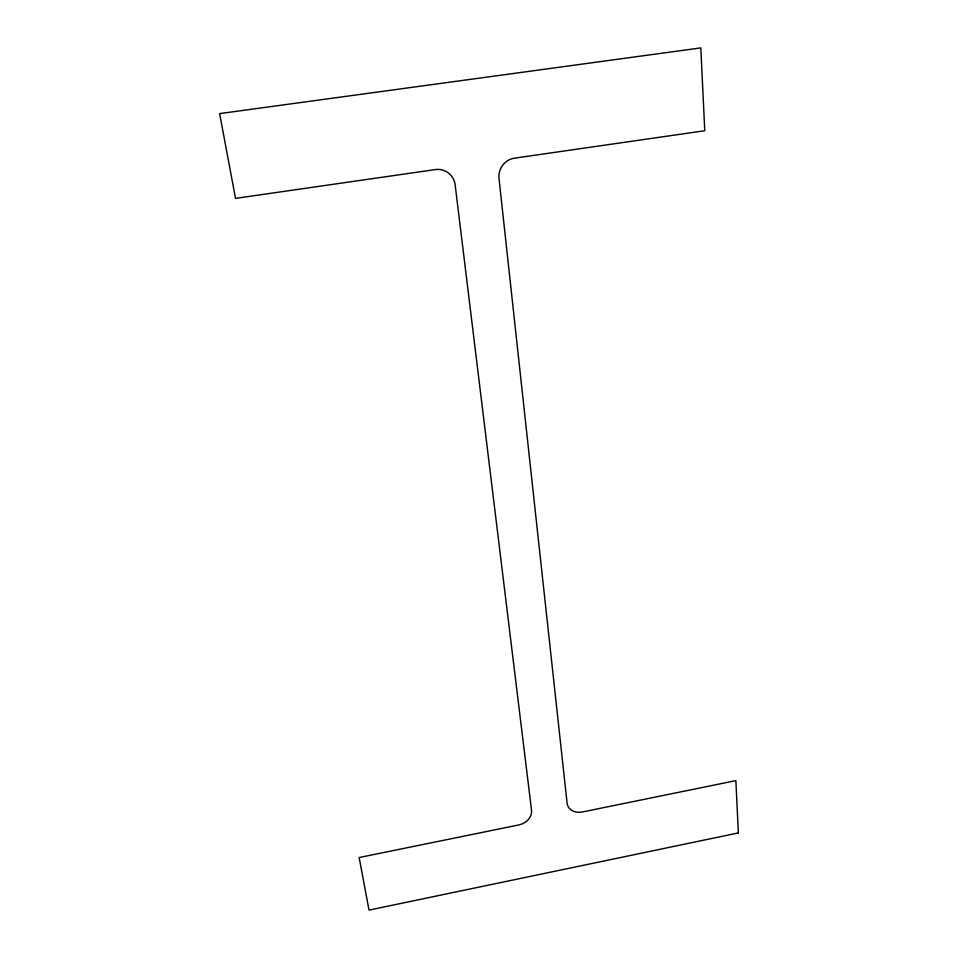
<?xml version="1.0" encoding="UTF-8"?>
<svg xmlns="http://www.w3.org/2000/svg" width="958" height="958" viewBox="0 0 958 958"><rect width="100%" height="100%" fill="white"/><g stroke="black" fill="none" stroke-linecap="round" stroke-linejoin="round"><path stroke-width="1.44" d="M738.367 832.921L369.01 910.1L359.154 857.53L518.865 824.922A14.562 11.831 -19.9 0 0 531.534 810.264L455.158 184.894A18.01 17.627 -69.9 0 0 435.387 169.566L235.524 198.39L219.633 113.607L700.801 47.9L704.765 130.731L514.47 158.166A18.034 17.232 -65 0 0 499.01 178.499L567.088 803.055A14.454 11.712 -22.6 0 0 582.356 811.965L735.864 780.638L738.367 832.921"/></g></svg>
